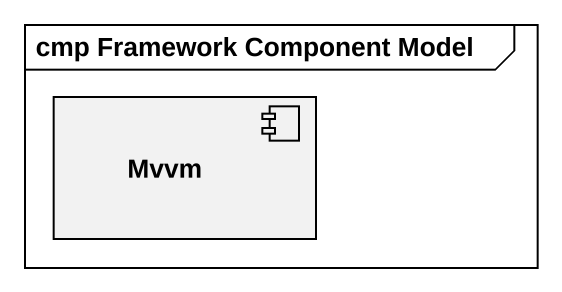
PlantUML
@startuml
mainframe cmp Framework Component Model
component Mvvm
@enduml
